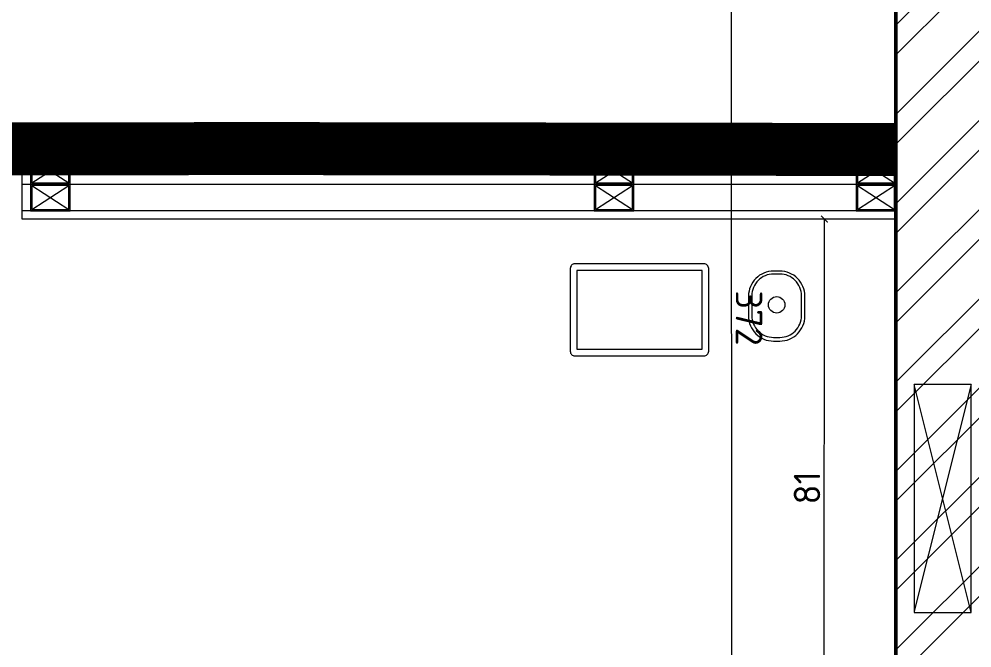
# Model space of a CAD drawing. Header units: inches. Extents: x -10121 to 9010, y 58067 to 62726.
# Drawn here: x 1956.7 to 2100.6, y 61500.3 to 61595.3 of the extents above; entities that cross this region are included whole.
import ezdxf

# ---------------------------------------------------------------- set-up
doc = ezdxf.new("R2010")
doc.units = ezdxf.units.IN
doc.linetypes.add('ACAD_ISO03W100', pattern=[30, 12, -18])
for name, color, linetype, lineweight in [('A-DUVAR 0.50', 40, 'Continuous', 50), ('Auto-Aksesuar', 6, 'Continuous', 5), ('Auto-Alcipan', 41, 'Continuous', 20), ('Auto-Metal', 71, 'Continuous', 18), ('Auto-Olcu', 33, 'Continuous', 15), ('Auto-Silik_Cizgiler', 47, 'Continuous', 9), ('Auto-SilikCizgiler', 251, 'Continuous', 9), ('Auto-Vitrifiye', 8, 'Continuous', 9), ('yazi mekan 020', 9, 'Continuous', 20)]:
    doc.layers.add(name, color=color, linetype=linetype, lineweight=lineweight)
doc.styles.add('1-20', font='isocpeur.ttf', dxfattribs={"height": 4})
doc.styles.add('swis721cnbt10', font='isocpeur.ttf', dxfattribs={"height": 10})
doc.dimstyles.new('ölçü 1_20', dxfattribs={"dimtxt": 4, "dimasz": 1, "dimexe": 1, "dimexo": 3, "dimtad": 1, "dimdec": 0, "dimtxsty": '1-20', "dimblk": 'ARCHTICK', "dimcen": 1.5, "dimclrd": 256, "dimclre": 256, "dimclrt": 256, "dimadec": 0, "dimazin": 0, "dimtfac": 1, "dimtdec": 0, "dimtmove": 0, "dimatfit": 3, "dimldrblk": 'ARCHTICK', "dimfxl": 1, "dimlwd": -1, "dimlwe": -1, "dimarcsym": 0})
pattern_1 = [(45, (24164.5215, 46545.344), (-6.735192, 6.735192), []), (45, (24169.012, 46545.344), (-6.735192, 6.735192), [])]

# ---------------------------------------------------------------- blocks, each defined once
blk = doc.blocks.new('_ARCHTICK')
at = {"color": 0, "linetype": 'ByBlock', "const_width": 0.15}
blk.add_lwpolyline([(-0.5, -0.5), (0.5, 0.5)], dxfattribs=at)
blk = doc.blocks.new('*D395')
at = {"layer": 'Auto-Olcu', "ltscale": 5, "transparency": 16777216}
for p, q in [((2076.57, 61736.04), (2063.33, 61736.04)), ((2064.35, 61364.22), (2064.33, 61736.04)), ((2076.59, 61364.22), (2063.35, 61364.22))]:
    blk.add_line(p, q, dxfattribs=at)
at = {"layer": 'DEFPOINTS', "color": 0, "ltscale": 5, "transparency": 16777216}
for p in [(2064.33, 61736.04), (2079.57, 61736.04), (2079.59, 61364.22)]:
    blk.add_point(p, dxfattribs=at)
at = {"layer": 'Auto-Olcu', "ltscale": 5, "transparency": 16777216}
for p, rotation in [((2064.33, 61736.04), 90.00270459986305), ((2064.35, 61364.22), 270.002704599863)]:
    blk.add_blockref('_ARCHTICK', p, dxfattribs=dict(at, rotation=rotation))
at = {"layer": 'Auto-Olcu', "ltscale": 5, "transparency": 16777216, "insert": (2066.96, 61550.13), "char_height": 4, "attachment_point": 5, "rotation": 270.0027, "style": '1-20'}
blk.add_mtext('372', dxfattribs=at)
blk = doc.blocks.new('*D519')
at = {"layer": 'Auto-Olcu', "ltscale": 5, "transparency": 16777216}
for p, q in [((2086.15, 61565.08), (2077.35, 61565.08)), ((2078.33, 61483.94), (2078.35, 61565.08)), ((2086.14, 61483.94), (2077.33, 61483.94))]:
    blk.add_line(p, q, dxfattribs=at)
at = {"layer": 'DEFPOINTS', "color": 0, "ltscale": 5, "transparency": 16777216}
for p in [(2078.35, 61565.08), (2089.15, 61565.08, -24.75), (2089.14, 61483.94, 14.89)]:
    blk.add_point(p, dxfattribs=at)
at = {"layer": 'Auto-Olcu', "ltscale": 5, "transparency": 16777216}
for p, rotation in [((2078.35, 61565.08), 89.98210329158526), ((2078.33, 61483.94), 269.9821032915852)]:
    blk.add_blockref('_ARCHTICK', p, dxfattribs=dict(at, rotation=rotation))
at = {"layer": 'Auto-Olcu', "ltscale": 5, "transparency": 16777216, "insert": (2075.72, 61524.51), "char_height": 4, "attachment_point": 5, "rotation": 89.9821, "style": '1-20'}
blk.add_mtext('81', dxfattribs=at)
blk = doc.blocks.new('planduravit')
at = {"layer": 'Auto-Aksesuar'}
for p, q in [((24396.92, 259.83, 37.37), (24405.51, 225.42, 37.37)), ((24396.92, 225.42, 37.37), (24405.51, 259.67, 37.67))]:
    blk.add_line(p, q, dxfattribs=at)
at = {"layer": 'Auto-Aksesuar', "elevation": 37.37}
blk.add_lwpolyline([(24405.51, 225.42), (24405.51, 259.83), (24396.92, 259.83), (24396.92, 225.42)], close=True, dxfattribs=at)
blk = doc.blocks.new('fjtyu')
at = {"layer": 'Auto-Metal'}
for p, q in [((5.8, 3.8), (0.2, 0.2)), ((5.8, 0.2), (0.2, 3.8))]:
    blk.add_line(p, q, dxfattribs=at)
for points in [[(0, 4), (6, 4), (6, 0), (0, 0)], [(0.2, 3.8), (5.8, 3.8), (5.8, 0.2), (0.2, 0.2)]]:
    blk.add_lwpolyline(points, close=True, dxfattribs=at)

msp = doc.modelspace()

# ---------------------------------------------------------------- hatches: boundary and pattern name
at = {"layer": 'Auto-Silik_Cizgiler'}
h = msp.add_hatch(dxfattribs=at)
h.set_pattern_fill('ANSI32', color=256)
h.set_pattern_definition(pattern_1)
h.paths.add_polyline_path([(2288.61, 61699.36), (2288.61, 61720.89), (2288.61, 61736.04), (2089.14, 61736.04), (2089.14, 61557.46), (2286.19, 61557.46), (2286.19, 61593.89), (2248.61, 61593.89), (2248.61, 61576.31), (2111.53, 61576.31), (2111.53, 61715.67), (2248.61, 61715.67), (2248.61, 61699.36), (2286.19, 61699.36)])
h = msp.add_hatch(dxfattribs=at)
h.set_pattern_fill('ANSI32', color=256)
h.set_pattern_definition(pattern_1)
h.paths.add_polyline_path([(2123.62, 61413.81), (2089.14, 61413.81), (2089.14, 61557.46), (2123.62, 61557.46)])

# ---------------------------------------------------------------- linework, layer by layer
at = {"layer": 'A-DUVAR 0.50'}
msp.add_line((2089.16, 61364.22), (2089.14, 61736.04), dxfattribs=at)
at = {"layer": 'A-DUVAR 0.50', "color": 20, "const_width": 8, "elevation": -24.75}
msp.add_lwpolyline([(1865.45, 61575.58), (1994.04, 61575.72), (2089.15, 61575.58)], dxfattribs=at)
at = {"layer": 'Auto-Aksesuar', "elevation": 85.73}
for points in [[(2060.87, 61545.12), (2060.87, 61557.62, 0.414214), (2060.17, 61558.32), (2040.67, 61558.32, 0.414214), (2039.97, 61557.62), (2039.97, 61545.12, 0.414214), (2040.67, 61544.42), (2060.17, 61544.42, 0.414214)], [(2071.62, 61557.22), (2070.66, 61557.22, 0.414214), (2066.89, 61553.45), (2066.89, 61550.43, 0.414214), (2070.66, 61546.66), (2071.62, 61546.66, 0.414214), (2075.39, 61550.43), (2075.39, 61553.45, 0.414214)], [(2071.62, 61556.78), (2070.66, 61556.78, 0.414214), (2067.39, 61553.51), (2067.39, 61550.49, 0.414214), (2070.66, 61547.22), (2071.62, 61547.22, 0.414214), (2074.89, 61550.49), (2074.89, 61553.51, 0.414214)]]:
    msp.add_lwpolyline(points, format="xyb", close=True, dxfattribs=at)
msp.add_lwpolyline([(2059.87, 61545.42), (2059.87, 61557.32), (2040.97, 61557.32), (2040.97, 61545.42)], close=True, dxfattribs=at)
at = {"layer": 'Auto-Aksesuar'}
msp.add_circle((2071.14, 61552.13, 85.73), 1.24, dxfattribs=at)
at = {"layer": 'Auto-Alcipan'}
for p, q in [((2089.15, 61575.58, -24.75), (1957.23, 61575.58, -24.75)), ((1957.23, 61565.07, -0.42), (1957.23, 61575.58, -24.75)), ((2089.15, 61574.33, -24.75), (1957.23, 61574.33, -24.75)), ((2089.15, 61566.33, -24.75), (1957.23, 61566.33, -24.75)), ((2089.15, 61565.08, -24.75), (1957.23, 61565.08, -24.75))]:
    msp.add_line(p, q, dxfattribs=at)
at = {"layer": 'Auto-SilikCizgiler', "color": 1, "linetype": 'ACAD_ISO03W100', "ltscale": 0.5, "true_color": 0xe60000}
msp.add_line((2089.16, 61736.23), (2089.16, 61364.42), dxfattribs=at)
at = {"layer": 'Auto-SilikCizgiler'}
msp.add_line((1957.23, 61570.33, -24.75), (2089.15, 61570.33, -24.75), dxfattribs=at)

# ---------------------------------------------------------------- block references
at = {"layer": 'Auto-Metal', "xscale": -1}
for p in [(1964.48, 61570.33, -24.75), (2049.58, 61570.33, -24.75), (2089.15, 61570.33), (1964.48, 61566.33, -24.75), (2049.58, 61566.33, -24.75), (2089.15, 61566.33)]:
    msp.add_blockref('fjtyu', p, dxfattribs=at)
at = {"layer": 'Auto-Vitrifiye', "color": 1, "rotation": 180}
msp.add_blockref('planduravit', (26497.41, 61765.54, -4), dxfattribs=at)

# ---------------------------------------------------------------- texts
at = {"layer": 'yazi mekan 020', "insert": (1929.25, 61507.48), "char_height": 7.2, "attachment_point": 2, "style": 'swis721cnbt10'}
msp.add_mtext('ALAN; 5 M2\\P\\pi-165.6,l165.6;DÖS; Mermer kaplama\\PDUV; Mermer+Sıva+boya\\PTAV; Sıva+boya', dxfattribs=at)

# ---------------------------------------------------------------- dimensions: what is measured, and where the dimension line sits
at = {"layer": 'Auto-Olcu', "ltscale": 5}
dim = msp.add_aligned_dim(p1=(2079.59, 61364.22), p2=(2079.57, 61736.04), distance=15.24, dimstyle='ölçü 1_20', dxfattribs=at)
dim.commit()
dim.dimension.update_dxf_attribs({"geometry": '*D395', "text_midpoint": (2066.96, 61550.13)})
dim = msp.add_linear_dim(base=(2078.35, 61565.08), p1=(2089.14, 61483.94, 14.89), p2=(2089.15, 61565.08, -24.75), angle=269.9821, dimstyle='ölçü 1_20', dxfattribs=at)
dim.commit()
dim.dimension.update_dxf_attribs({"geometry": '*D519', "text_midpoint": (2075.72, 61524.51)})

doc.saveas('drawing.dxf')
